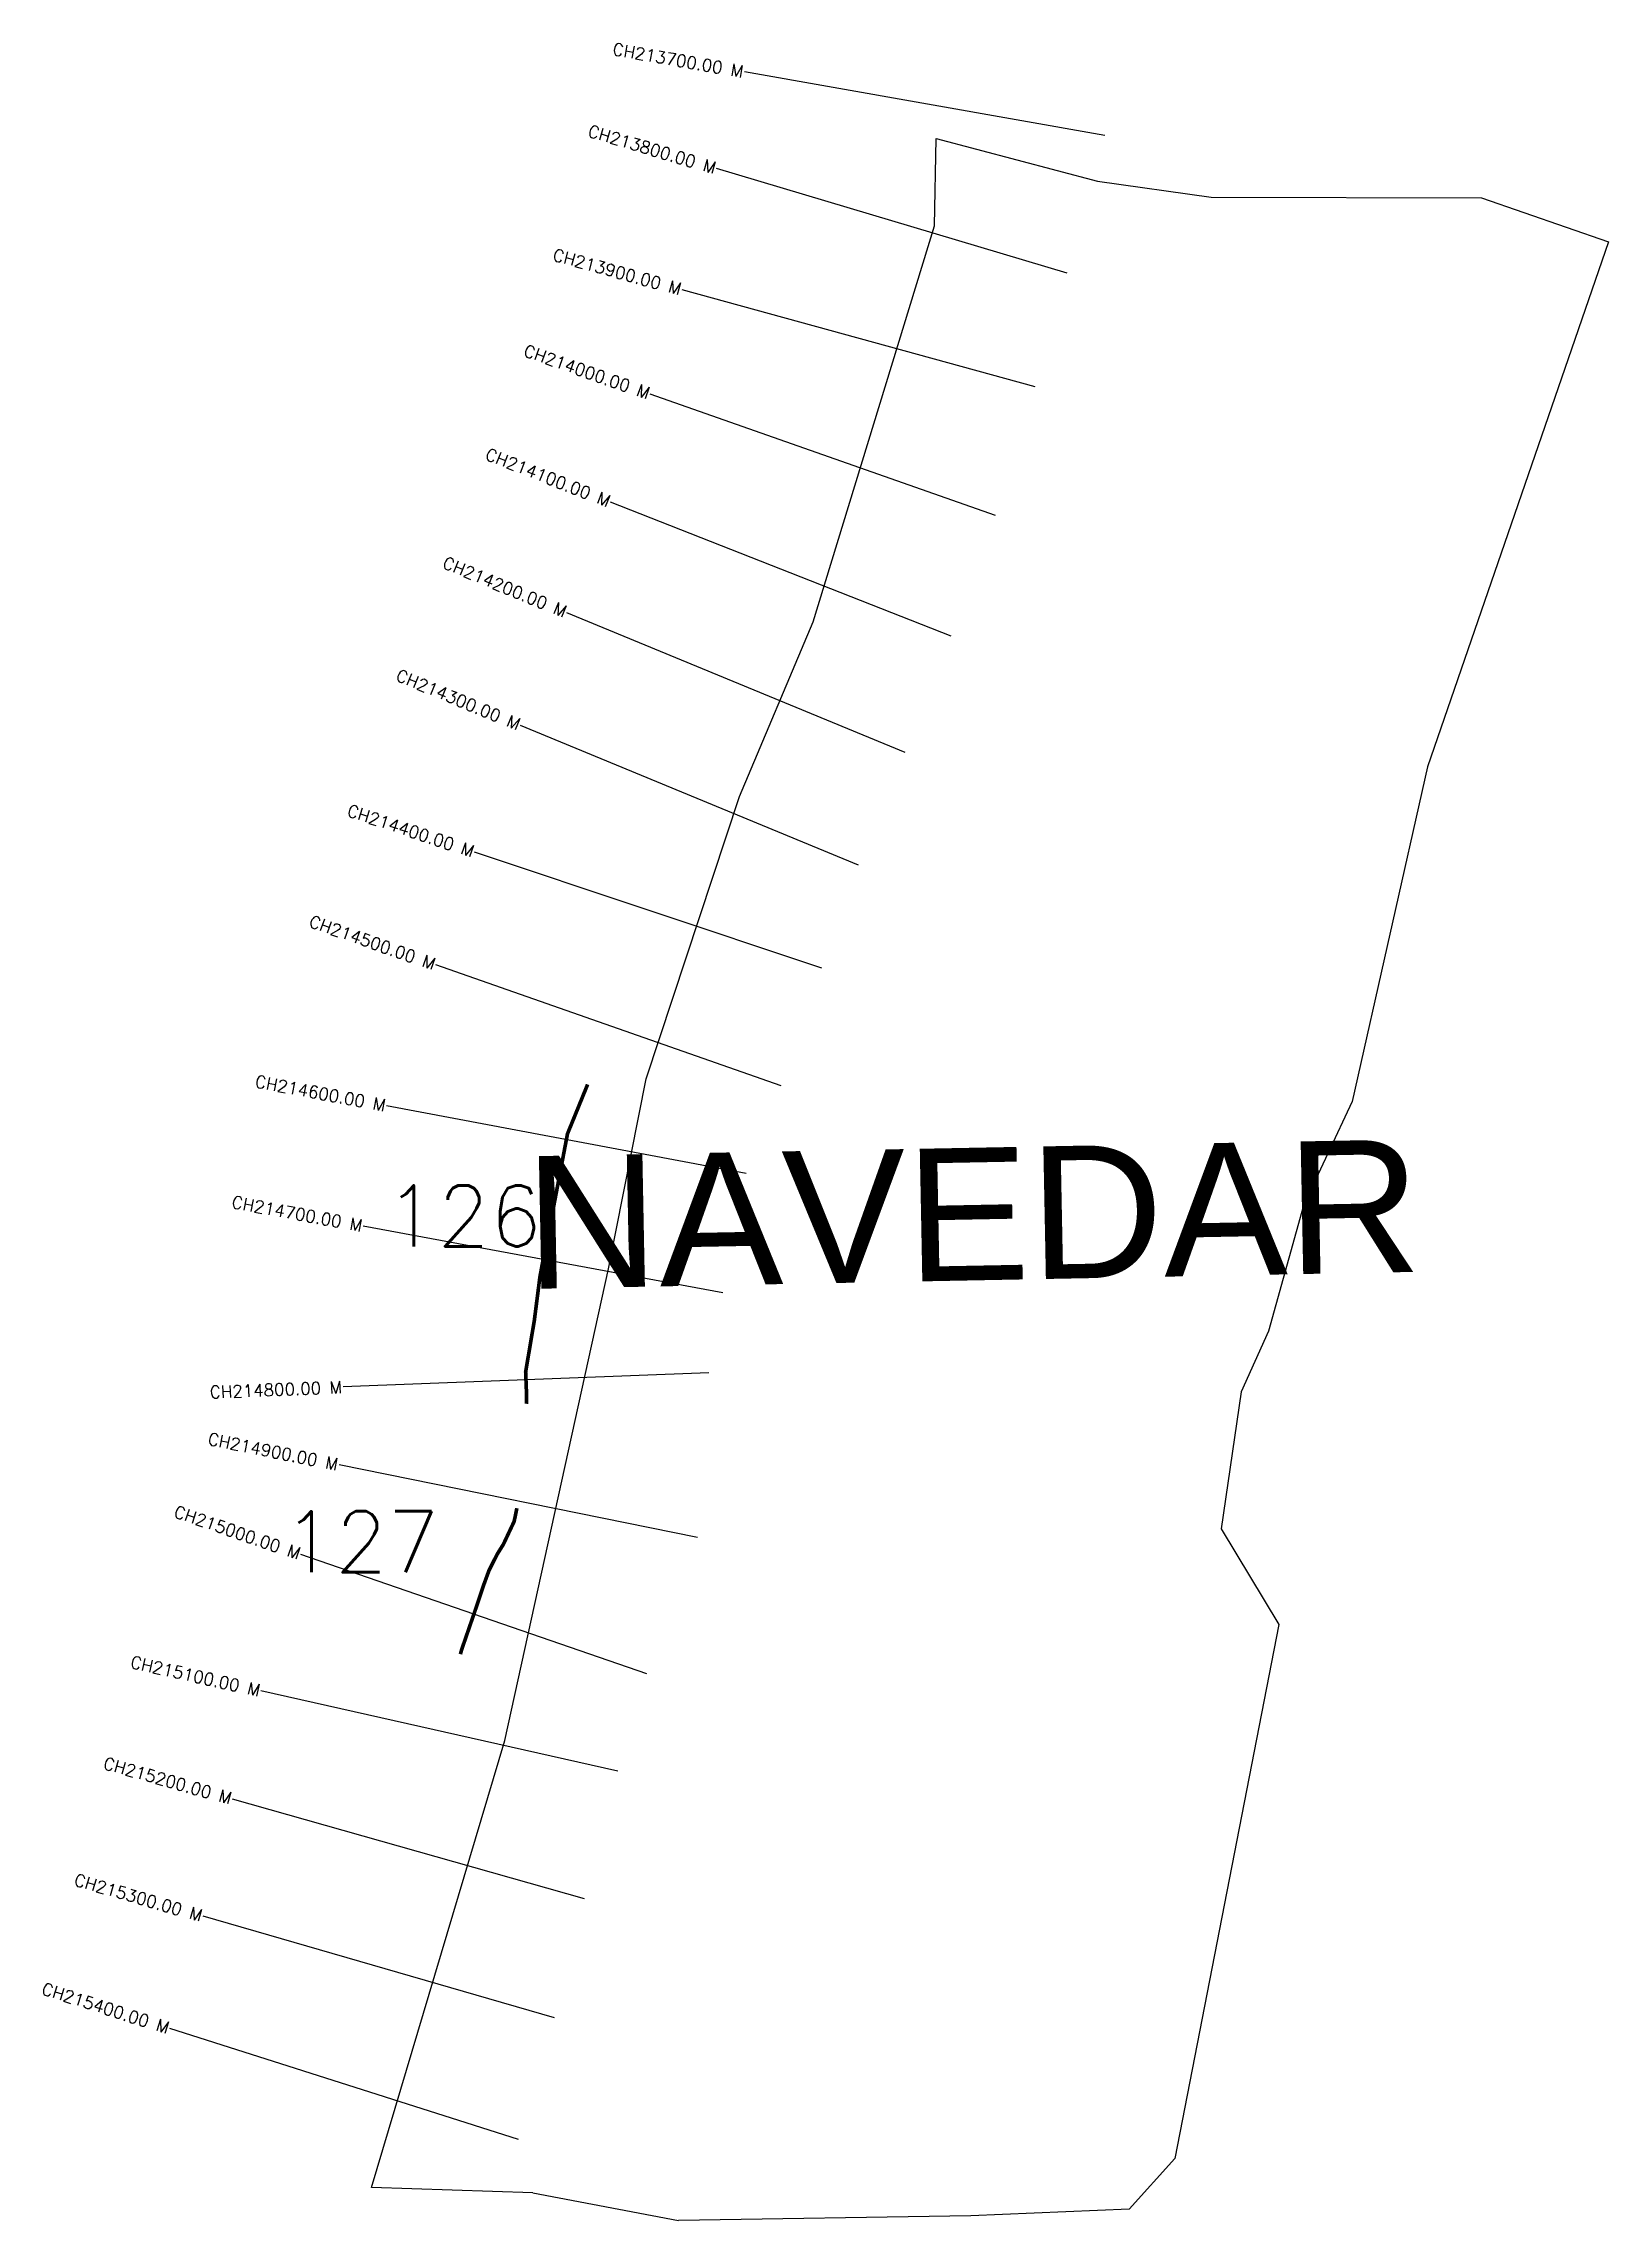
# Model space of a CAD drawing. Header units: metres. Extents: x 274076 to 275359, y 2069436 to 2071221.
import ezdxf
from ezdxf.enums import TextEntityAlignment as Align

# ---------------------------------------------------------------- set-up
doc = ezdxf.new("R2010")
doc.units = ezdxf.units.M
doc.header["$MEASUREMENT"] = 0
for name, color, linetype in [('ARTIFICIALLY PROTECTED', 4, 'Continuous'), ('CS', 134, 'Continuous'), ('CSMark', 6, 'Continuous'), ('village', 3, 'Continuous'), ('VILLAGE NAME', 250, 'Continuous')]:
    doc.layers.add(name, color=color, linetype=linetype)
doc.styles.get("Standard").update_dxf_attribs({"font": 'simplex.shx'})

msp = doc.modelspace()

# ---------------------------------------------------------------- linework, layer by layer
at = {"color": 6, "flags": 128}
msp.add_lwpolyline([(274476.8, 2069458.1), (274596, 2069435.5)], dxfattribs=at)
at = {"layer": 'ARTIFICIALLY PROTECTED', "const_width": 3, "flags": 128}
for points in [[(274521.6, 2070367.1), (274505.1, 2070326.6), (274493.9, 2070267.7), (274486.8, 2070232.6), (274482.5, 2070209.3), (274477.9, 2070173.4), (274470.8, 2070131.4), (274471.6, 2070111.5), (274471.4, 2070105.2)], [(274463.6, 2070019.6), (274461.4, 2070008.8), (274452.5, 2069989.9), (274447.5, 2069981.9), (274440.7, 2069968.4), (274436.5, 2069956.9), (274428.7, 2069933.7), (274418.5, 2069904.1), (274417.3, 2069899.9)]]:
    msp.add_lwpolyline(points, dxfattribs=at)
at = {"layer": 'CS'}
for p, q in [((274945.6, 2071145.4), (274650.1, 2071197.5)), ((274914.8, 2071032.3), (274627.4, 2071118.1)), ((274888.4, 2070939.2), (274599.1, 2071018.8)), ((274856, 2070833.7), (274573, 2070933.2)), ((274819.6, 2070734.7), (274540.4, 2070844.5)), ((274782, 2070639.2), (274504.7, 2070753.9)), ((274743.7, 2070546.8), (274466.5, 2070661.5)), ((274713.6, 2070462.6), (274429, 2070557.6)), ((274680.3, 2070365.9), (274397.2, 2070465.2)), ((274651.6, 2070294), (274356.8, 2070349.7)), ((274632.6, 2070196.3), (274337.7, 2070251)), ((274620.9, 2070130.6), (274321.2, 2070119)), ((274611.8, 2069995.6), (274317.8, 2070055.1)), ((274570.2, 2069883.9), (274286.6, 2069981.7)), ((274546.5, 2069804), (274253.8, 2069869.8)), ((274519, 2069699.4), (274230.4, 2069781.1)), ((274494.5, 2069601.6), (274206.3, 2069685)), ((274464.9, 2069501.9), (274179, 2069592.9))]:
    msp.add_line(p, q, dxfattribs=at)
at = {"layer": 'village', "color": 6}
for points in [[(274453.7, 2069829.1, 0), (274538.7, 2070215.8, 0), (274569.5, 2070371.6, 0), (274646.2, 2070603.3, 0), (274706.6, 2070746.5, 0), (274806, 2071071.2, 0), (274807.4, 2071142.9, 0), (274939.6, 2071107.9, 0), (275032.9, 2071094.6, 0), (275254.5, 2071094.2, 0), (275358.5, 2071058.1, 0), (275210.1, 2070627.5, 0), (275148.3, 2070353.1, 0), (275108.6, 2070267.8, 0), (275079.9, 2070164.8, 0), (275057.4, 2070115.1, 0), (275040.9, 2070002.7, 0), (275088.3, 2069924.2, 0), (275003, 2069486.2, 0), (274965.6, 2069444.9, 0), (274835.8, 2069439.4, 0), (274596, 2069435.5, 0)], [(274476.8, 2069458.1, 0), (274344.3, 2069462.6, 0), (274453.7, 2069829.1, 0)]]:
    msp.add_polyline3d(points, dxfattribs=at)

# ---------------------------------------------------------------- texts
at = {"char_height": 50, "attachment_point": 1}
for s, insert in [('126', (274355.5, 2070284.3)), ('127', (274271.6, 2070017.1))]:
    msp.add_mtext_dynamic_manual_height_columns(s, width=84.374, gutter_width=1, heights=[74.2], dxfattribs=dict(at, insert=insert))
at = {"layer": 'CSMark'}
for s, rotation, p in [('CH213700.00 M', 350.0073, (274649.1, 2071197.6)), ('CH213800.00 M', 343.375, (274626.4, 2071118.4)), ('CH213900.00 M', 344.6104, (274598.1, 2071019.1)), ('CH214000.00 M', 340.6268, (274572.1, 2070933.5)), ('CH214100.00 M', 338.5163, (274539.5, 2070844.9)), ('CH214200.00 M', 337.5275, (274503.8, 2070754.3)), ('CH214300.00 M', 337.5275, (274465.6, 2070661.9)), ('CH214400.00 M', 341.5503, (274428, 2070557.9)), ('CH214500.00 M', 340.6607, (274396.3, 2070465.5)), ('CH214600.00 M', 349.3055, (274355.8, 2070349.8)), ('CH214700.00 M', 349.4798, (274336.7, 2070251.2)), ('CH214800.00 M', 2.2147, (274320.2, 2070118.9)), ('CH214900.00 M', 348.5618, (274316.8, 2070055.3)), ('CH215000.00 M', 340.9634, (274285.6, 2069982)), ('CH215100.00 M', 347.3246, (274252.9, 2069870)), ('CH215200.00 M', 344.1969, (274229.4, 2069781.4)), ('CH215300.00 M', 343.8695, (274205.3, 2069685.2)), ('CH215400.00 M', 342.3541, (274178, 2069593.2))]:
    msp.add_text(s, height=10, rotation=rotation, dxfattribs=at).set_placement(p, align=Align.MIDDLE_RIGHT)
at = {"layer": 'VILLAGE NAME', "insert": (274469.2, 2070308.1), "char_height": 108.748, "attachment_point": 1, "rotation": 1.1028}
msp.add_mtext_dynamic_manual_height_columns('{\\fArial|b0|i0|c0|p34;NAVEDAR}', width=726.929, gutter_width=543.7, heights=[0], dxfattribs=at)

doc.saveas('drawing.dxf')
